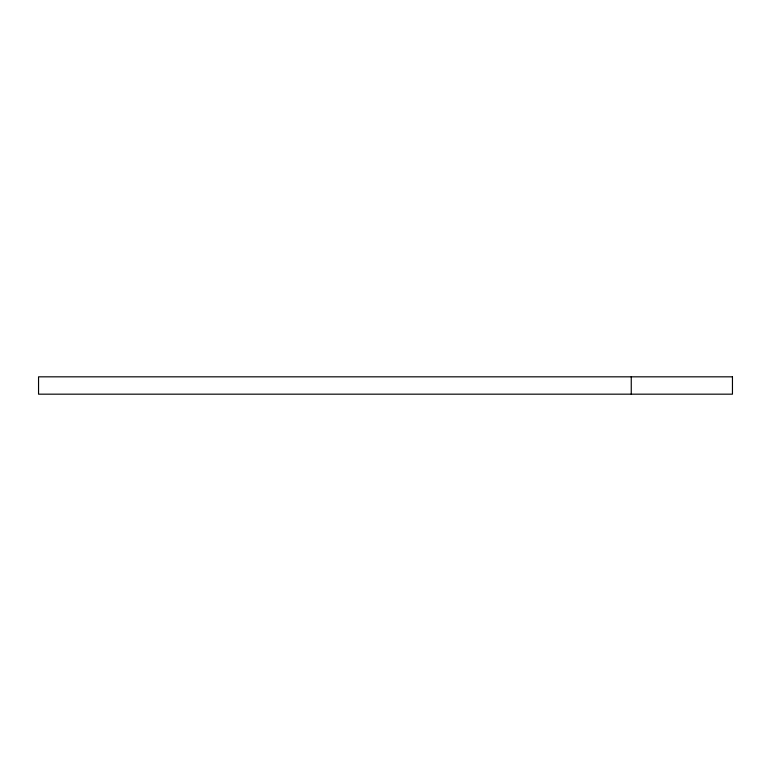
<?xml version="1.0" encoding="UTF-8"?>
<svg xmlns="http://www.w3.org/2000/svg" width="771" height="771" viewBox="0 0 771 771"><rect width="100%" height="100%" fill="white"/><g stroke="black" fill="none" stroke-linecap="round" stroke-linejoin="round"><path stroke-width="1.16" d="M631.256 376.826L631.256 394.174M732.45 376.826L38.55 376.826L38.55 394.174L732.45 394.174L732.45 376.826"/></g></svg>
